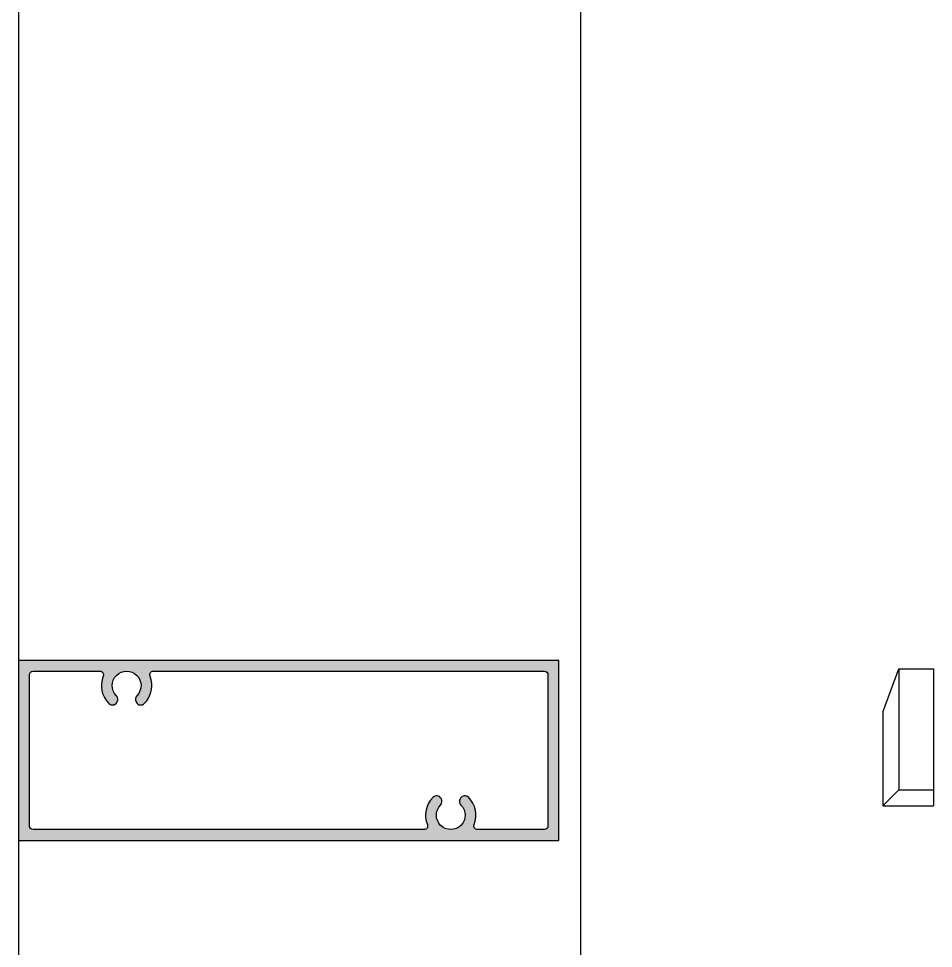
# Model space of a CAD drawing. Header units: millimetres. Extents: x 12351878 to 12381578, y 696206 to 738256.
# Drawn here: x 12366334.5 to 12366461.5, y 709238.5 to 709367.6 of the extents above; entities that cross this region are included whole.
import ezdxf

# ---------------------------------------------------------------- set-up
doc = ezdxf.new("R2010")
doc.units = ezdxf.units.MM
doc.header["$LTSCALE"] = 1000
for name, color, linetype in [('EXTRUSION-V', 141, 'Continuous'), ('EXTRUSION1', 4, 'Continuous'), ('FASTENER', 191, 'Continuous'), ('SYMBOL', 7, 'Continuous'), ('型材断面填充', 254, 'Continuous')]:
    doc.layers.add(name, color=color, linetype=linetype)

# ---------------------------------------------------------------- blocks, each defined once
blk = doc.blocks.new('ZSLOT')
for p, q in [((-8.7999999999995, 3.708408876228724), (-6.616178594402285, 9.708408876228702)), ((-6.616178594402285, 9.708408876228702), (-6.616178594402285, -7.107769718174083)), ((-6.616178594402285, 9.708408876228702), (-1.7999999999995, 9.708408876228717)), ((-1.7999999999995, 9.708408876228717), (-1.799999999999486, -9.291591123771283)), ((-8.7999999999995, 3.708408876228724), (-8.7999999999995, -9.291591123771283)), ((-8.7999999999995, -9.29159112377129), (-6.616178594402271, -7.107769718174069)), ((-6.616178594402271, -7.107769718174069), (-1.799999999999486, -7.107769718174069)), ((-8.7999999999995, -9.291591123771283), (-1.799999999999486, -9.291591123771283))]:
    blk.add_line(p, q)
blk = doc.blocks.new('20210923-LC06')
at = {"layer": '型材断面填充', "linetype": 'ByBlock'}
h = blk.add_hatch(color=256, dxfattribs=at)
h.paths.add_polyline_path([(75, 12.5), (0, 12.5), (0, -12.5), (75, -12.5)])
edge = h.paths.add_edge_path(flags=16)
edge.add_arc((72.99999999999272, 10.5), 0.5, 0, 90, ccw=False)
edge.add_line((73.49999999999272, 10.5), (73.49999999999272, -10.5))
edge.add_arc((72.99999999999272, -10.5), 0.5, -90, 0, ccw=False)
edge.add_line((72.99999999999272, -11), (63.70809924347122, -11))
edge.add_arc((63.70809924347122, -10.5), 0.5, 157.9756871616606, 270, ccw=False)
edge.add_arc((59.99999999996362, -8.999999999923602), 3.49999999999024, 337.9756871617368, 405.5224881743313)
edge.add_arc((61.96176195076987, -7.002128601492586), 0.6999999863657048, 45.52248817439985, 150.0000000002586)
edge.add_line((61.35554417992535, -6.652128608311614), (61.30384047733969, -6.741682048123039))
edge.add_arc((61.91005825998582, -7.091682048114308), 0.6999999999930533, 150.000000000497, 224.9738861260881)
edge.add_arc((59.99999999498687, -8.999999999916326), 1.99999999646012, -224.97388637242545, 44.97388612635791, ccw=False)
edge.add_arc((58.08994174066902, -7.091682042391767), 0.6999999964802336, 315.0261136276913, 389.999999996758)
edge.add_line((58.69615952028835, -6.741682044186746), (58.64445582000917, -6.652128608351632))
edge.add_arc((58.0382380491501, -7.002128601496224), 0.6999999863618294, 29.99999999656709, 134.4775118258088)
edge.add_arc((59.99999999995634, -8.999999999923602), 3.499999999985485, 134.4775118257521, 202.0243128383078)
edge.add_arc((56.29190075644874, -10.5), 0.5000000000078625, -89.99999999916622, 22.024312838026788, ccw=False)
edge.add_line((56.29190075645602, -11), (2, -11))
edge.add_arc((2, -10.5), 0.5, 180, 270, ccw=False)
edge.add_line((1.5, -10.5), (1.5, 10.5))
edge.add_arc((2, 10.5), 0.5, 90, 180, ccw=False)
edge.add_line((2, 11), (11.2919007564924, 11))
edge.add_arc((11.29190075648512, 10.49999999998909), 0.5000000000109139, -22.024313129871473, 89.99999999916622, ccw=False)
edge.add_arc((15.00000000499858, 8.999999975909304), 3.500000013615411, 157.9756868698486, 225.5224875408107)
edge.add_arc((13.03823803211708, 7.002128599175194), 0.7000000000041585, 225.5224875403132, 330.0000000028977)
edge.add_line((13.64445581477776, 6.652128599209391), (13.696159520332, 6.741682044186746))
edge.add_arc((13.0899417407054, 7.091682042388129), 0.6999999964831274, 330.0000000037976, 404.9738863725193)
edge.add_arc((14.99999999501597, 8.999999999916326), 1.999999996458775, -44.97388612598962, 224.9738863725727, ccw=False)
edge.add_arc((16.9100582600222, 7.091682048121584), 0.6999999999878389, 135.0261138737017, 209.9999999998008)
edge.add_line((16.30384047738335, 6.741682048130315), (16.355544179969, 6.652128608307976))
edge.add_arc((16.96176195081352, 7.002128601492586), 0.6999999863692359, 209.9999999999993, 314.4775118253916)
edge.add_arc((15.00000000002183, 8.999999999923602), 3.499999999983077, 314.477511825457, 382.0243128382527)
edge.add_arc((18.70809924351488, 10.49999999999272), 0.4999999999930083, 90, 202.0243128382656, ccw=False)
edge.add_line((18.70809924351488, 10.99999999998545), (72.99999999999272, 11))
at = {"color": 0, "linetype": 'ByBlock'}
blk.add_lwpolyline([(75, 12.5), (0, 12.5), (0, -12.5), (75, -12.5)], close=True, dxfattribs=at)
blk.add_lwpolyline([(72.99999999999272, 11, -0.4142135623731147), (73.49999999999272, 10.5), (73.49999999999272, -10.5, -0.4142135623730951), (72.99999999999272, -11), (63.70809924347122, -11, -0.5318455158548693), (63.24458683803095, -10.31249999998909, 0.303569696419431), (62.45220242653158, -6.502660764042957, 0.4903143928775128), (61.35554417992535, -6.652128608311614), (61.30384047733969, -6.741682048123039, 0.339327190915275), (61.41485796841152, -7.586431147374242, -2.41265831870223), (58.58514202763035, -7.586431141295179, 0.339327192099483), (58.69615952028835, -6.741682044186746), (58.64445582000917, -6.652128608351632, 0.4903143928944151), (57.54779757338838, -6.502660764050233, 0.3035696964186377), (56.75541316189629, -10.31249999998909, -0.5318455158544906), (56.29190075645602, -11), (2, -11, -0.4142135623730951), (1.5, -10.5), (1.5, 10.5, -0.4142135623730951), (2, 11), (11.2919007564924, 11, -0.5318455174885397), (11.75541316098679, 10.31249999761349, 0.3035696947912896), (12.5477975412723, 6.502660757421836, 0.4903143963226426), (13.64445581477776, 6.652128599209391), (13.696159520332, 6.741682044186746, 0.3393271920984405), (13.58514202766673, 7.586431141295179, -2.412658318694041), (16.41485796845518, 7.58643114737788, 0.3393271909152766), (16.30384047738335, 6.741682048130315), (16.355544179969, 6.652128608307976, 0.49031439287499), (17.45220242657524, 6.502660764039319, 0.3035696964197462), (18.24458683808189, 10.31249999998545, -0.5318455158541423), (18.70809924351488, 10.99999999998545)], format="xyb", close=True, dxfattribs=at)
blk = doc.blocks.new('gyqs06')
at = {"layer": 'EXTRUSION-V'}
blk.add_line((3264.989200195298, 1109.328941014595), (3264.989143280312, 2.328306436538696e-10), dxfattribs=at)
blk.add_lwpolyline([(3186.989286676049, 1109.328941014595), (3186.989286676049, 2.328306436538696e-10)], dxfattribs=at)
at = {"layer": 'EXTRUSION1'}
blk.add_blockref('20210923-LC06', (3186.989286676049, 293.0817433036864, -6.907243682693404e-08), dxfattribs=at)
at = {"layer": 'FASTENER'}
blk.add_blockref('ZSLOT', (3315.799985989928, 294.689544714638, 4.015512391808422e-08), dxfattribs=at)

msp = doc.modelspace()

# ---------------------------------------------------------------- block references
at = {"layer": 'SYMBOL'}
msp.add_blockref('gyqs06', (12363147.49884617, 708972.9283430666), dxfattribs=at)

doc.saveas('drawing.dxf')
